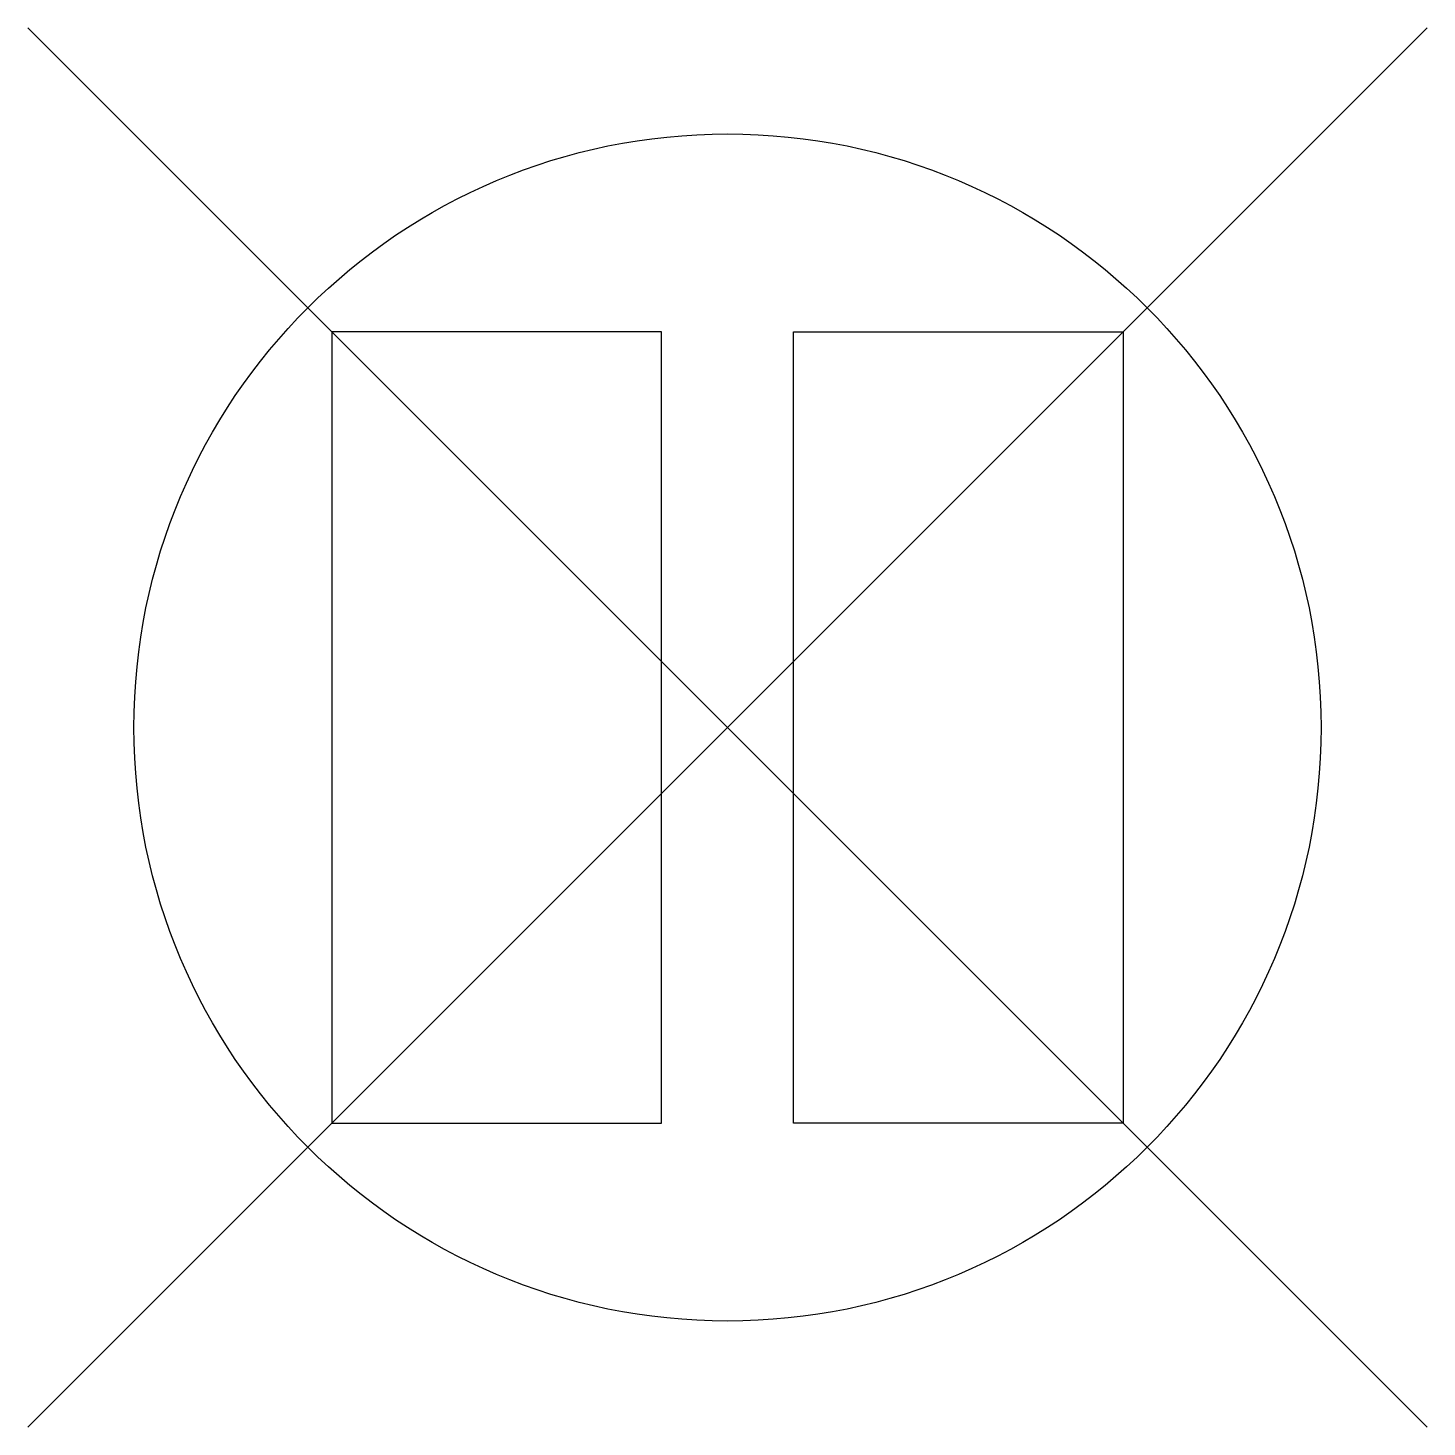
# Model space of a CAD drawing. Header units: metres. Extents: x -2.12 to 2.12, y -2.12 to 2.12.
import ezdxf

# ---------------------------------------------------------------- set-up
doc = ezdxf.new("R2010")
doc.units = ezdxf.units.M

msp = doc.modelspace()

# ---------------------------------------------------------------- linework, layer by layer
at = {"flags": 128}
for points in [[(-2.1213, 2.1213), (2.1213, -2.1213)], [(-2.1213, -2.1213), (2.1213, 2.1213)]]:
    msp.add_lwpolyline(points, dxfattribs=at)
for points in [[(-1.2, -1.2), (-0.2, -1.2), (-0.2, 1.2), (-1.2, 1.2)], [(-1.2, -1.2), (-0.2, -1.2), (-0.2, 1.2), (-1.2, 1.2)], [(1.2, -1.2), (0.2, -1.2), (0.2, 1.2), (1.2, 1.2)], [(1.2, -1.2), (0.2, -1.2), (0.2, 1.2), (1.2, 1.2)]]:
    msp.add_lwpolyline(points, close=True)
msp.add_circle((0, 0), 1.8)

doc.saveas('drawing.dxf')
